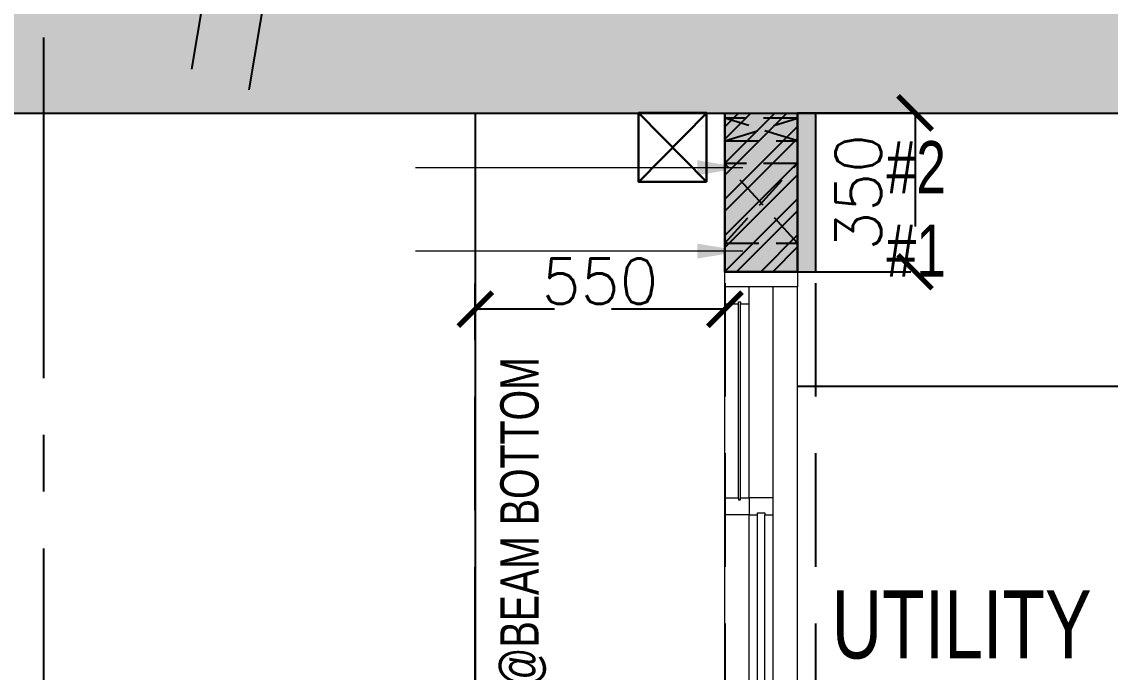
# Model space of a CAD drawing. Header units: millimetres. Extents: x 1167879 to 1231451, y -5731814 to -5645217.
# Drawn here: x 1199208 to 1201606, y -5720456 to -5719024 of the extents above; entities that cross this region are included whole.
import ezdxf

# ---------------------------------------------------------------- set-up
doc = ezdxf.new("R2010")
doc.units = ezdxf.units.MM
doc.header["$LTSCALE"] = 1000
doc.header["$MEASUREMENT"] = 0
for name, pattern in [('2BHK-A - FRONT$0$AUDIT_D_120904163729-0', [0]), ('2BHK-A - FRONT$0$HIDDEN', [0.375, 0.25, -0.125]), ('AUDIT_D_120904163729-0', [0]), ('T8 - TYPICAL FLOOR CORE$0$HIDDEN', [0.375, 0.25, -0.125]), ('T8(T9 IS SIMILAR) - DIMENSION & TEXTING$0$HIDDEN', [0.375, 0.25, -0.125]), ('T8(T9 IS SIMILAR)$0$$0$HIDDEN', [0.375, 0.25, -0.125]), ('T8_REFUGE COLUMNS$0$CENTER2', [1.125, 0.75, -0.125, 0.125, -0.125])]:
    doc.linetypes.add(name, pattern=pattern)
doc.layers.get('0').update_dxf_attribs({"linetype": 'AUDIT_D_120904163729-0'})
for name, color, linetype in [('2BHK-A - FRONT$0$A-HATCH -160', 251, '2BHK-A - FRONT$0$AUDIT_D_120904163729-0'), ('2BHK-A - FRONT$0$a-KIT FIX', 251, 'Continuous'), ('T8 - TYPICAL FLOOR CORE$0$A-DIMENSIONS', 2, 'T8 - TYPICAL FLOOR CORE$0$HIDDEN'), ('T8 - TYPICAL FLOOR CORE$0$A-SLAB SUNK-AC LEDGES', 251, 'T8 - TYPICAL FLOOR CORE$0$HIDDEN'), ('T8 - TYPICAL FLOOR CORE$0$STAIRS', 1, 'Continuous'), ('T8(T9 IS SIMILAR) - DIMENSION & TEXTING$0$A-DIMENSIONS', 2, 'T8(T9 IS SIMILAR) - DIMENSION & TEXTING$0$HIDDEN'), ('T8(T9 IS SIMILAR)$0$$6$a-beam 2', 50, 'Continuous'), ('T8(T9 IS SIMILAR)$0$S-BEAM', 20, 'T8(T9 IS SIMILAR)$0$$0$HIDDEN'), ('T8_REFUGE COLUMNS$0$A-CENTERLINE', 193, 'T8_REFUGE COLUMNS$0$CENTER2'), ('T8_REFUGE COLUMNS$0$A-RCC COLS', 3, 'Continuous'), ('T8_REFUGE COLUMNS$0$A-SHEAR WALL THICKENING', 3, 'Continuous'), ('T8_TYPICAL COLUMNS$0$A-RCC COLS', 3, 'Continuous'), ('T8_TYPICAL COLUMNS$0$A-SHEAR WALL THICKENING', 3, 'Continuous')]:
    doc.layers.add(name, color=color, linetype=linetype)
for name, color, linetype, lineweight in [('2BHK-A - FRONT$0$A-WALL- 160', 6, 'Continuous', 30), ('2BHK-A - FRONT$0$Window', 4, 'Continuous', 20), ('T8(T9 IS SIMILAR) - DIMENSION & TEXTING$0$a-Text', 4, 'Continuous', 0), ('T8(T9 IS SIMILAR) - DIMENSION & TEXTING$0$R0-18-10-2014-T1-1st Podium Floor Plan$0$Text', 2, 'Continuous', 0), ('T8(T9 IS SIMILAR) - DIMENSION & TEXTING$0$T8 - TYPICAL FLOOR CORE$0$$1$a-Text', 4, 'Continuous', 0), ('T8(T9 IS SIMILAR)$0$D&W', 8, 'Continuous', 25)]:
    doc.layers.add(name, color=color, linetype=linetype, lineweight=lineweight)
doc.layers.add('T8_REFUGE COLUMNS$0$COL-HATCH', color=7, linetype='Continuous', lineweight=25, true_color=0xa3a3a3)
doc.styles.add('T8 - TYPICAL FLOOR CORE$0$Romans 1', font='romans.shx', dxfattribs={"height": 100})
doc.styles.add('T8(T9 IS SIMILAR) - DIMENSION & TEXTING$0$ARIAL ARROW', font='swisscl.ttf')
doc.styles.add('T8(T9 IS SIMILAR) - DIMENSION & TEXTING$0$Romans 1', font='romans.shx', dxfattribs={"height": 100})
doc.styles.add('T8(T9 IS SIMILAR) - DIMENSION & TEXTING$0$T8 - TYPICAL FLOOR CORE$0$$1$ARIAL ARROW', font='swisscl.ttf')
doc.styles.add('T8(T9 IS SIMILAR) - DIMENSION & TEXTING$0$Tahoma', font='tahoma.ttf')
doc.dimstyles.new('T8 - TYPICAL FLOOR CORE$0$ALPINE S', dxfattribs={"dimscale": 0, "dimtxt": 100, "dimasz": 75, "dimexe": 0, "dimexo": 0, "dimgap": 75, "dimtad": 1, "dimdec": 0, "dimzin": 0, "dimdsep": 46, "dimtxsty": 'T8 - TYPICAL FLOOR CORE$0$Romans 1', "dimblk": 'T8 - TYPICAL FLOOR CORE$0$_ArchTick', "dimcen": 0.09, "dimclrd": 256, "dimclre": 256, "dimclrt": 7, "dimadec": 0, "dimazin": 0, "dimtfac": 1, "dimtdec": 0, "dimtofl": 0, "dimtmove": 1, "dimatfit": 0, "dimldrblk": 'T8 - TYPICAL FLOOR CORE$0$_Open90', "dimfxl": 1, "dimtolj": 1, "dimtzin": 0, "dimarcsym": 0})
doc.dimstyles.new('T8(T9 IS SIMILAR) - DIMENSION & TEXTING$0$ALPINE S', dxfattribs={"dimscale": 0, "dimtxt": 100, "dimasz": 75, "dimexe": 0, "dimexo": 0, "dimgap": 75, "dimtad": 1, "dimdec": 0, "dimzin": 0, "dimdsep": 46, "dimtxsty": 'T8(T9 IS SIMILAR) - DIMENSION & TEXTING$0$Romans 1', "dimblk": 'T8(T9 IS SIMILAR) - DIMENSION & TEXTING$0$_ArchTick', "dimcen": 0.09, "dimclrd": 256, "dimclre": 256, "dimclrt": 7, "dimadec": 0, "dimazin": 0, "dimtfac": 1, "dimtdec": 0, "dimtofl": 0, "dimtmove": 1, "dimatfit": 0, "dimldrblk": 'T8(T9 IS SIMILAR) - DIMENSION & TEXTING$0$_Open90', "dimfxl": 1, "dimtolj": 1, "dimtzin": 0, "dimarcsym": 0})
doc.dimstyles.new('T8(T9 IS SIMILAR) - DIMENSION & TEXTING$0$SAMATA STD', dxfattribs={"dimtxt": 100, "dimasz": 50, "dimexe": 50, "dimexo": 50, "dimgap": 10, "dimtad": 0, "dimdec": 0, "dimrnd": 5, "dimzin": 0, "dimdsep": 46, "dimtxsty": 'T8(T9 IS SIMILAR) - DIMENSION & TEXTING$0$Tahoma', "dimblk": 'T8(T9 IS SIMILAR) - DIMENSION & TEXTING$0$_Origin2', "dimcen": -50, "dimdle": 50, "dimclrd": 7, "dimclre": 7, "dimclrt": 7, "dimadec": 0, "dimazin": 0, "dimtfac": 1, "dimtdec": 0, "dimtmove": 1, "dimatfit": 3, "dimfxl": 150, "dimtfill": 1, "dimtolj": 1, "dimtzin": 0, "dimlwd": -1, "dimlwe": -1, "dimarcsym": 0})

# ---------------------------------------------------------------- blocks, each defined once
blk = doc.blocks.new('T8(T9 IS SIMILAR) - DIMENSION & TEXTING$0$_ArchTick')
at = {"color": 0, "linetype": 'ByBlock', "const_width": 0.15}
blk.add_lwpolyline([(-0.5, -0.5), (0.5, 0.5)], dxfattribs=at)
blk = doc.blocks.new('*D533')
at = {"layer": 'T8(T9 IS SIMILAR) - DIMENSION & TEXTING$0$A-DIMENSIONS', "linetype": 'T8(T9 IS SIMILAR) - DIMENSION & TEXTING$0$HIDDEN', "lineweight": -2, "transparency": 16777216}
for p, q in [((1200917.3, -5719224.4), (1201176.4, -5719224.4)), ((1200917.3, -5719574.2), (1201176.4, -5719574.2))]:
    blk.add_line(p, q, dxfattribs=at)
at = {"layer": 'T8(T9 IS SIMILAR) - DIMENSION & TEXTING$0$A-DIMENSIONS', "lineweight": -2, "transparency": 16777216}
blk.add_line((1201176.4, -5719224.4), (1201176.4, -5719574.2), dxfattribs=at)
at = {"layer": 'T8(T9 IS SIMILAR) - DIMENSION & TEXTING$0$A-DIMENSIONS', "linetype": 'ByBlock', "lineweight": -2, "transparency": 16777216, "xscale": 75, "yscale": 75, "zscale": 75}
for p, rotation in [((1201176.4, -5719224.4), 90), ((1201176.4, -5719574.2), 270)]:
    blk.add_blockref('T8(T9 IS SIMILAR) - DIMENSION & TEXTING$0$_ArchTick', p, dxfattribs=dict(at, rotation=rotation))
at = {"layer": 'T8(T9 IS SIMILAR) - DIMENSION & TEXTING$0$A-DIMENSIONS', "color": 7, "linetype": 'ByBlock', "transparency": 16777216, "insert": (1201051.4, -5719399.3), "char_height": 100, "attachment_point": 5, "rotation": 90, "style": 'T8(T9 IS SIMILAR) - DIMENSION & TEXTING$0$Romans 1'}
blk.add_mtext('\\A1;350', dxfattribs=at)
blk = doc.blocks.new('T8(T9 IS SIMILAR) - DIMENSION & TEXTING$0$_Open90')
at = {"color": 0, "linetype": 'ByBlock', "lineweight": -2}
for p, q in [((-0.5, 0.5), (0, 0)), ((0, 0), (-1, 0)), ((0, 0), (-0.5, -0.5))]:
    blk.add_line(p, q, dxfattribs=at)
blk = doc.blocks.new('T8(T9 IS SIMILAR) - DIMENSION & TEXTING$0$_Origin2')
at = {"color": 0, "linetype": 'ByBlock', "lineweight": -2}
blk.add_line((-0.5, 0), (-1, 0), dxfattribs=at)
for radius in [0.5, 0.25]:
    blk.add_circle((0, 0), radius, dxfattribs=at)
blk = doc.blocks.new('T8_REFUGE COLUMNS$0$A$C277F3394')
at = {"layer": 'T8_REFUGE COLUMNS$0$A-SHEAR WALL THICKENING', "linetype": 'ByBlock', "true_color": 0xa3a3a3}
h = blk.add_hatch(color=253, dxfattribs=at)
h.dxf.hatch_style = 1
h.paths.add_polyline_path([(-4335.3, 0), (-4135.3, 0), (-4135.3, -350), (-4335.3, -350)])
at = {"layer": 'T8_REFUGE COLUMNS$0$A-SHEAR WALL THICKENING', "linetype": 'ByBlock'}
blk.add_lwpolyline([(-4335.3, 0), (-4135.3, 0), (-4135.3, -350), (-4335.3, -350)], close=True, dxfattribs=at)
blk = doc.blocks.new('T8_REFUGE COLUMNS$0$A$C46A13422')
at = {"layer": 'T8_REFUGE COLUMNS$0$A-SHEAR WALL THICKENING', "linetype": 'ByBlock'}
blk.add_blockref('T8_REFUGE COLUMNS$0$A$C277F3394', (-5609.8, -7500), dxfattribs=at)
blk = doc.blocks.new('T8_REFUGE COLUMNS')
at = {"layer": 'T8_REFUGE COLUMNS$0$COL-HATCH', "linetype": 'ByBlock'}
h = blk.add_hatch(color=256, dxfattribs=at)
h.dxf.hatch_style = 1
h.paths.add_polyline_path([(1198907.1, -5719224.9), (1205092.1, -5719224.9), (1205092.1, -5718974.9), (1198907.1, -5718974.9)])
at = {"layer": 'T8_REFUGE COLUMNS$0$A-CENTERLINE'}
blk.add_line((1199257.1, -5728808.5), (1199257.1, -5698299.6), dxfattribs=at)
at = {"layer": 'T8_REFUGE COLUMNS$0$A-RCC COLS', "linetype": 'ByBlock'}
blk.add_lwpolyline([(1198907.1, -5719224.9), (1205092.1, -5719224.9), (1205092.1, -5718974.9), (1198907.1, -5718974.9)], close=True, dxfattribs=at)
blk.add_blockref('T8_REFUGE COLUMNS$0$A$C46A13422', (1210702.1, -5711724.9), dxfattribs=at)
blk = doc.blocks.new('T8_TYPICAL COLUMNS$0$A$C277F3394')
at = {"layer": 'T8_TYPICAL COLUMNS$0$A-SHEAR WALL THICKENING', "linetype": 'ByBlock'}
h = blk.add_hatch(color=31, dxfattribs=at)
h.dxf.hatch_style = 1
h.paths.add_polyline_path([(-4335.3, 0), (-4135.3, 0), (-4135.3, -350), (-4335.3, -350)])
blk.add_lwpolyline([(-4335.3, 0), (-4135.3, 0), (-4135.3, -350), (-4335.3, -350)], close=True, dxfattribs=at)
blk = doc.blocks.new('T8_TYPICAL COLUMNS$0$A$C46A13422')
at = {"layer": 'T8_TYPICAL COLUMNS$0$A-SHEAR WALL THICKENING', "linetype": 'ByBlock'}
blk.add_blockref('T8_TYPICAL COLUMNS$0$A$C277F3394', (-5609.8, -7500), dxfattribs=at)
blk = doc.blocks.new('T8_TYPICAL COLUMNS')
at = {"layer": 'T8_TYPICAL COLUMNS$0$A-RCC COLS', "linetype": 'ByBlock'}
for name, p in [('T8_REFUGE COLUMNS', (0, 0)), ('T8_TYPICAL COLUMNS$0$A$C46A13422', (1210702.1, -5711724.9))]:
    blk.add_blockref(name, p, dxfattribs=at)
blk = doc.blocks.new('2BHK-A - FRONT$0$1500')
at = {"layer": '2BHK-A - FRONT$0$Window', "color": 1, "lineweight": 13}
for p, q in [((1150276.5, -5694418.8), (1148842.5, -5694418.8)), ((1149307.5, -5694418.8), (1148880, -5694418.8)), ((1149307.5, -5694472.1), (1148880, -5694472.1)), ((1149773.7, -5694472.1), (1149345, -5694472.1)), ((1149811.2, -5694472.1), (1150276.5, -5694472.1)), ((1149307.5, -5694525.5), (1148842.5, -5694525.5)), ((1149773.7, -5694525.5), (1149345, -5694525.5)), ((1150239, -5694525.5), (1149811.2, -5694525.5)), ((1149773.7, -5694578.8), (1148842.5, -5694578.8)), ((1150239, -5694578.8), (1149811.2, -5694578.8))]:
    blk.add_line(p, q, dxfattribs=at)
at = {"layer": '2BHK-A - FRONT$0$Window', "color": 5, "lineweight": 13}
for p, q in [((1149307.5, -5694449.1), (1148880, -5694449.1)), ((1149307.5, -5694453.6), (1148880, -5694453.6)), ((1149773.7, -5694490.7), (1149345, -5694490.7)), ((1149773.7, -5694506.9), (1149345, -5694506.9)), ((1150239, -5694544.1), (1149811.2, -5694544.1)), ((1150239, -5694560.2), (1149811.2, -5694560.2))]:
    blk.add_line(p, q, dxfattribs=at)
at = {"layer": '2BHK-A - FRONT$0$Window', "color": 4, "lineweight": 13}
for points in [[(1148842.5, -5694418.8), (1148809.5, -5694418.8), (1148809.5, -5694578.8), (1148842.5, -5694578.8)], [(1148880, -5694453.6), (1148880, -5694472.1), (1148842.5, -5694472.1), (1148842.5, -5694418.8), (1148880, -5694418.8), (1148880, -5694449.1), (1148875.5, -5694449.1), (1148875.5, -5694453.6)], [(1149307.5, -5694453.6), (1149307.5, -5694472.1), (1149345, -5694472.1), (1149345, -5694418.8), (1149307.5, -5694418.8), (1149307.5, -5694449.1), (1149312, -5694449.1), (1149312, -5694453.6)], [(1150309.5, -5694418.8), (1150276.5, -5694418.8), (1150276.5, -5694578.8), (1150309.5, -5694578.8)], [(1149345, -5694506.9), (1149345, -5694525.5), (1149307.5, -5694525.5), (1149307.5, -5694472.1), (1149345, -5694472.1), (1149345, -5694490.7), (1149340.5, -5694490.7), (1149340.5, -5694506.9)], [(1149773.7, -5694506.9), (1149773.7, -5694525.5), (1149811.2, -5694525.5), (1149811.2, -5694472.1), (1149773.7, -5694472.1), (1149773.7, -5694490.7), (1149778.2, -5694490.7), (1149778.2, -5694506.9)], [(1149811.2, -5694560.2), (1149811.2, -5694578.8), (1149773.7, -5694578.8), (1149773.7, -5694525.5), (1149811.2, -5694525.5), (1149811.2, -5694544.1), (1149806.7, -5694544.1), (1149806.7, -5694560.2)], [(1150239, -5694560.2), (1150239, -5694578.8), (1150276.5, -5694578.8), (1150276.5, -5694525.5), (1150239, -5694525.5), (1150239, -5694544.1), (1150243.5, -5694544.1), (1150243.5, -5694560.2)]]:
    blk.add_lwpolyline(points, close=True, dxfattribs=at)
blk = doc.blocks.new('2BHK-A - FRONT')
at = {"layer": '2BHK-A - FRONT$0$A-HATCH -160', "linetype": 'ByBlock'}
h = blk.add_hatch(dxfattribs=at)
h.set_pattern_fill('ANSI32', color=256, scale=150)
h.set_pattern_definition([(45, (0, -0.55), (-39.77475644, 39.77475644), []), (45, (26.517, -0.55), (-39.77475644, 39.77475644), [])])
h.paths.add_polyline_path([(1145269.9, -5728524.2), (1145269.9, -5728684.2), (1144639.8, -5728684.2), (1144639.8, -5726829.5), (1144799.8, -5726829.5), (1144799.8, -5728524.2)])
h.paths.add_polyline_path([(1148934.5, -5727449.8), (1148934.5, -5727609.8), (1147999.5, -5727609.8), (1147999.5, -5727009.5), (1148159.5, -5727009.5), (1148159.5, -5727449.8)])
h.paths.add_polyline_path([(1147999.5, -5728684.2), (1147999.5, -5728524.2), (1147369.9, -5728524.2), (1147369.9, -5728684.2)])
edge = h.paths.add_edge_path()
edge.add_line((1151334.5, -5727449.8), (1151779.5, -5727449.8))
edge.add_line((1151779.5, -5727449.8), (1151779.5, -5727609.8))
edge.add_line((1151704.5, -5727609.8), (1151334.5, -5727609.8))
edge.add_line((1151334.5, -5727609.8), (1151334.5, -5727449.8))
h.paths.add_polyline_path([(1146264.5, -5719573.8), (1146424.5, -5719573.8), (1146424.5, -5719224.6), (1146264.5, -5719224.6)])
h.paths.add_polyline_path([(1145549.4, -5721834.4), (1145788.9, -5721834.4), (1145790, -5721674.6), (1145549.4, -5721674.6)])
h.paths.add_polyline_path([(1145949.5, -5721924.2), (1145949.5, -5722524.6), (1145789.5, -5722524.6), (1145789.5, -5721924.2)])
h.paths.add_polyline_path([(1144599.5, -5721924.6), (1144759.5, -5721924.6), (1144762, -5722524.6), (1144602, -5722524.6)])
h.paths.add_polyline_path([(1144599.5, -5723474.6), (1144599.5, -5723174.6), (1144759.5, -5723174.6), (1144759.5, -5723314.6), (1145789.5, -5723314.6), (1145789.5, -5723174.6), (1145949.5, -5723174.6), (1145949.5, -5723474.2)])
at = {"linetype": '2BHK-A - FRONT$0$HIDDEN', "ltscale": 0.3}
for p, q in [((1146264.7, -5719285.5), (1146424.5, -5719235.5)), ((1146424.5, -5719285.5), (1146264.7, -5719235.5)), ((1146264.6, -5719510.5), (1146424.5, -5719335.5, 0.6)), ((1146424.5, -5719510.5, 0.6), (1146264.7, -5719335.5))]:
    blk.add_line(p, q, dxfattribs=at)
for points in [[(1146424.5, -5719235.5), (1146264.7, -5719235.5), (1146264.7, -5719285.5), (1146424.5, -5719285.5)], [(1146424.5, -5719335.5), (1146264.7, -5719335.5), (1146264.7, -5719510.5), (1146424.5, -5719510.5)]]:
    blk.add_lwpolyline(points, close=True, dxfattribs=at)
at = {"layer": '2BHK-A - FRONT$0$a-KIT FIX', "color": 1}
blk.add_line((1146424.5, -5719825.8), (1149449.5, -5719827), dxfattribs=at)
at = {"layer": '2BHK-A - FRONT$0$A-WALL- 160', "color": 5, "ltscale": 0.3}
for p, q in [((1146074.8, -5719224.2), (1146224.3, -5719376, 0.6)), ((1146224.3, -5719224.2), (1146074.8, -5719376, 0.6))]:
    blk.add_line(p, q, dxfattribs=at)
at = {"layer": '2BHK-A - FRONT$0$A-WALL- 160', "linetype": 'ByBlock'}
for p, q in [((1146264.5, -5719573.8), (1146264.5, -5719224.6)), ((1146424.5, -5719573.8), (1146424.5, -5719224.6)), ((1146264.5, -5719573.8), (1146424.5, -5719573.8))]:
    blk.add_line(p, q, dxfattribs=at)
at = {"layer": '2BHK-A - FRONT$0$A-WALL- 160', "color": 5, "ltscale": 0.3}
blk.add_lwpolyline([(1146224.3, -5719376), (1146224.3, -5719224), (1146074.3, -5719224), (1146074.3, -5719376)], close=True, dxfattribs=at)
at = {"layer": '2BHK-A - FRONT$0$A-WALL- 160', "linetype": 'ByBlock', "xscale": -1, "rotation": 90}
blk.add_blockref('2BHK-A - FRONT$0$1500', (-4548154.3, -4570764.3), dxfattribs=at)
blk = doc.blocks.new('T8 - TYPICAL FLOOR CORE$0$_ArchTick')
at = {"color": 0, "linetype": 'ByBlock', "const_width": 0.15}
blk.add_lwpolyline([(-0.5, -0.5), (0.5, 0.5)], dxfattribs=at)
blk = doc.blocks.new('*D776')
at = {"layer": 'T8 - TYPICAL FLOOR CORE$0$A-DIMENSIONS', "linetype": 'T8 - TYPICAL FLOOR CORE$0$HIDDEN', "lineweight": -2, "transparency": 16777216}
for p, q in [((1200207.4, -5719607.2), (1200207.4, -5719656.7)), ((1200757.3, -5719607.2), (1200757.3, -5719656.7))]:
    blk.add_line(p, q, dxfattribs=at)
at = {"layer": 'T8 - TYPICAL FLOOR CORE$0$A-DIMENSIONS', "lineweight": -2, "transparency": 16777216}
blk.add_line((1200757.3, -5719656.7), (1200207.4, -5719656.7), dxfattribs=at)
at = {"layer": 'T8 - TYPICAL FLOOR CORE$0$A-DIMENSIONS', "linetype": 'ByBlock', "lineweight": -2, "transparency": 16777216, "xscale": 75, "yscale": 75, "zscale": 75, "rotation": 180}
blk.add_blockref('T8 - TYPICAL FLOOR CORE$0$_ArchTick', (1200207.4, -5719656.7), dxfattribs=at)
at = {"layer": 'T8 - TYPICAL FLOOR CORE$0$A-DIMENSIONS', "linetype": 'ByBlock', "lineweight": -2, "transparency": 16777216, "xscale": 75, "yscale": 75, "zscale": 75}
blk.add_blockref('T8 - TYPICAL FLOOR CORE$0$_ArchTick', (1200757.3, -5719656.7), dxfattribs=at)
at = {"layer": 'T8 - TYPICAL FLOOR CORE$0$A-DIMENSIONS', "color": 7, "linetype": 'ByBlock', "transparency": 16777216, "insert": (1200482.4, -5719595.1), "char_height": 100, "attachment_point": 5, "style": 'T8 - TYPICAL FLOOR CORE$0$Romans 1'}
blk.add_mtext('\\A1;550', dxfattribs=at)
blk = doc.blocks.new('T8 - TYPICAL FLOOR CORE$0$_Open90')
at = {"color": 0, "linetype": 'ByBlock', "lineweight": -2}
for p, q in [((-0.5, 0.5), (0, 0)), ((0, 0), (-1, 0)), ((0, 0), (-0.5, -0.5))]:
    blk.add_line(p, q, dxfattribs=at)
blk = doc.blocks.new('T8(T9 IS SIMILAR) - DIMENSION & TEXTING')
at = {"layer": 'T8(T9 IS SIMILAR) - DIMENSION & TEXTING$0$a-Text', "style": 'T8(T9 IS SIMILAR) - DIMENSION & TEXTING$0$ARIAL ARROW'}
blk.add_text('UTILITY', height=150, dxfattribs=at).set_placement((1200992.8, -5720426))
at = {"layer": 'T8(T9 IS SIMILAR) - DIMENSION & TEXTING$0$R0-18-10-2014-T1-1st Podium Floor Plan$0$Text', "char_height": 114.75, "width": 1361.984, "attachment_point": 3, "style": 'T8(T9 IS SIMILAR) - DIMENSION & TEXTING$0$ARIAL ARROW'}
for s, insert in [('#2', (1201244.4, -5719286.6, 0)), ('#1', (1201244.4, -5719470.2, 0))]:
    blk.add_mtext(s, dxfattribs=dict(at, insert=insert))
at = {"layer": 'T8(T9 IS SIMILAR) - DIMENSION & TEXTING$0$T8 - TYPICAL FLOOR CORE$0$$1$a-Text', "style": 'T8(T9 IS SIMILAR) - DIMENSION & TEXTING$0$T8 - TYPICAL FLOOR CORE$0$$1$ARIAL ARROW'}
blk.add_text('SERV. SLAB @BEAM BOTTOM', height=84.375, rotation=90, dxfattribs=at).set_placement((1200346.9, -5721018.1, 0))
at = {"layer": 'T8(T9 IS SIMILAR) - DIMENSION & TEXTING$0$A-DIMENSIONS', "linetype": 'ByBlock'}
dim = blk.add_linear_dim(base=(1201176.4, -5719574.2), p1=(1200917.3, -5719224.4), p2=(1200917.3, -5719574.2), angle=90, dimstyle='T8(T9 IS SIMILAR) - DIMENSION & TEXTING$0$ALPINE S', override={"dimscale": 1, "dimfxl": 5, "dimarcsym": 1}, dxfattribs=at)
dim.commit()
dim.dimension.update_dxf_attribs({"geometry": '*D533', "text_midpoint": (1201176.4, -5719399.3), "dimtype": 128})
at = {"layer": 'T8(T9 IS SIMILAR) - DIMENSION & TEXTING$0$R0-18-10-2014-T1-1st Podium Floor Plan$0$Text'}
for points in [[(1200796.7, -5719345.1), (1200167.1, -5719345.1), (1200076.1, -5719345.1)], [(1200796.7, -5719528.7), (1200167.1, -5719528.7), (1200076.1, -5719528.7)]]:
    blk.add_leader(points, dimstyle='T8(T9 IS SIMILAR) - DIMENSION & TEXTING$0$SAMATA STD', override={"dimscale": 1, "dimasz": 100, "dimclrd": 2, "dimfxlon": 1, "dimarcsym": 1}, dxfattribs=at)
blk = doc.blocks.new('T8 - TYPICAL FLOOR CORE')
at = {"layer": 'T8 - TYPICAL FLOOR CORE$0$A-SLAB SUNK-AC LEDGES', "linetype": 'ByBlock'}
blk.add_line((1200207.4, -5719224.9), (1200207.4, -5721074.2), dxfattribs=at)
at = {"layer": 'T8 - TYPICAL FLOOR CORE$0$STAIRS', "color": 7}
for points in [[(1199873.3, -5717399), (1199767.5, -5718027.5), (1199905.9, -5718170.2), (1199545.2, -5718124), (1199730.7, -5718246.2), (1199582.5, -5719127.7)], [(1200007.2, -5717399), (1199893.8, -5718073.4), (1200032.2, -5718216.1), (1199671.4, -5718169.9), (1199857, -5718292.1), (1199708.7, -5719173.6)]]:
    blk.add_lwpolyline(points, dxfattribs=at)
at = {"layer": 'T8 - TYPICAL FLOOR CORE$0$A-DIMENSIONS', "linetype": 'ByBlock'}
dim = blk.add_linear_dim(base=(1200207.4, -5719656.7), p1=(1200757.3, -5719607.2), p2=(1200207.4, -5719607.2), dimstyle='T8 - TYPICAL FLOOR CORE$0$ALPINE S', override={"dimscale": 1, "dimfxl": 5, "dimarcsym": 1}, dxfattribs=at)
dim.commit()
dim.dimension.update_dxf_attribs({"geometry": '*D776', "text_midpoint": (1200482.4, -5719720.1), "dimtype": 128})
blk = doc.blocks.new('T8(T9 IS SIMILAR)')
at = {"layer": 'T8(T9 IS SIMILAR)$0$D&W', "linetype": 'ByBlock'}
blk.add_blockref('2BHK-A - FRONT', (54492.8, -0.4), dxfattribs=at)
blk.add_blockref('T8 - TYPICAL FLOOR CORE', (0, 0), dxfattribs=at)
blk.add_blockref('T8_TYPICAL COLUMNS', (0, 0), dxfattribs=at)
at = {"layer": 'T8(T9 IS SIMILAR)$0$$6$a-beam 2', "linetype": 'ByBlock'}
blk.add_blockref('T8(T9 IS SIMILAR) - DIMENSION & TEXTING', (0, 0), dxfattribs=at)
at = {"layer": 'T8(T9 IS SIMILAR)$0$S-BEAM'}
for p, q in [((1200207.1, -5721224.9, 0), (1200207.7, -5719224.2, 0)), ((1200757, -5719224), (1200756.9, -5721674.1, -0.7)), ((1200957, -5719224), (1200956.9, -5721674.1, -0.7))]:
    blk.add_line(p, q, dxfattribs=at)

msp = doc.modelspace()

# ---------------------------------------------------------------- block references
at = {"linetype": 'ByBlock'}
msp.add_blockref('T8(T9 IS SIMILAR) - DIMENSION & TEXTING', (0, 0), dxfattribs=at)

# ---------------------------------------------------------------- next in the draw order: block references
msp.add_blockref('T8(T9 IS SIMILAR)', (0, 0), dxfattribs=at)

doc.saveas('drawing.dxf')
